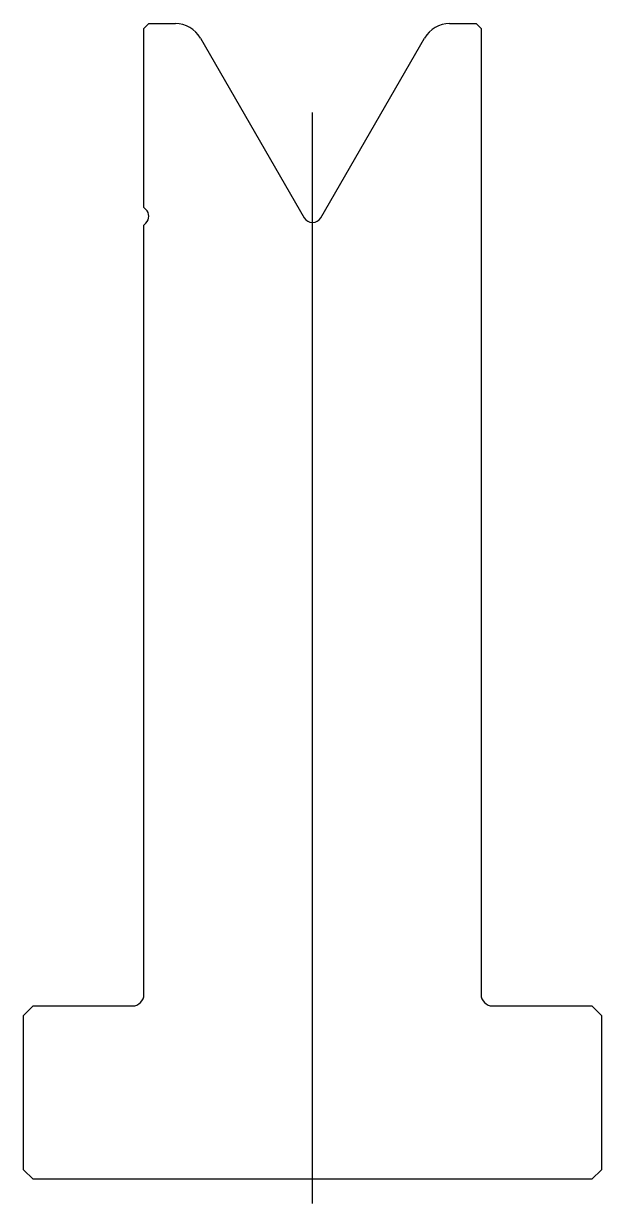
# Model space of a CAD drawing. Header units: metres. Extents: x -30 to 30, y -53 to 69.
import ezdxf

# ---------------------------------------------------------------- set-up
doc = ezdxf.new("R2010")
doc.units = ezdxf.units.M

msp = doc.modelspace()

# ---------------------------------------------------------------- linework, layer by layer
for p, q in [((-16.746693, 69.048971), (-17.246693, 68.548971)), ((-16.746693, 69.048971), (-13.978743, 69.048971)), ((14.485358, 69.048971), (17.253307, 69.048971)), ((17.753307, 68.548971), (17.253307, 69.048971)), ((-17.246693, 49.963184), (-17.246693, 68.548971)), ((-11.380667, 67.548971), (-0.612718, 48.898335)), ((1.119333, 48.898335), (11.887282, 67.548971)), ((17.753307, 68.548971), (17.753307, -31.751029)), ((0.253307, -53.451029), (0.253307, 59.823756)), ((-17.246693, 49.963184), (-17.039586, 49.756077)), ((-17.039586, 48.341864), (-17.246693, 48.134757)), ((-17.246693, -31.751029), (-17.246693, 48.134757)), ((-28.746693, -32.951029), (-29.746693, -33.951029)), ((-28.746693, -32.951029), (-18.446693, -32.951029)), ((18.953307, -32.951029), (29.253307, -32.951029)), ((30.253307, -33.951029), (29.253307, -32.951029)), ((-29.746693, -49.951029), (-29.746693, -33.951029)), ((30.253307, -33.951029), (30.253307, -49.951029)), ((-29.746693, -49.951029), (-28.746693, -50.951029)), ((29.253307, -50.951029), (30.253307, -49.951029)), ((29.253307, -50.951029), (-28.746693, -50.951029))]:
    msp.add_line(p, q)
for centre, radius, start, end in [((-13.978743, 66.048971), 3, 30, 90), ((14.485358, 66.048971), 3, 90, 150), ((-17.746693, 49.048971), 1, 315, 45), ((0.253307, 49.398335), 1, 210, 330), ((-18.446693, -31.751029), 1.2, 270, 0), ((18.953307, -31.751029), 1.2, 180, 270)]:
    msp.add_arc(centre, radius, start, end)

doc.saveas('drawing.dxf')
